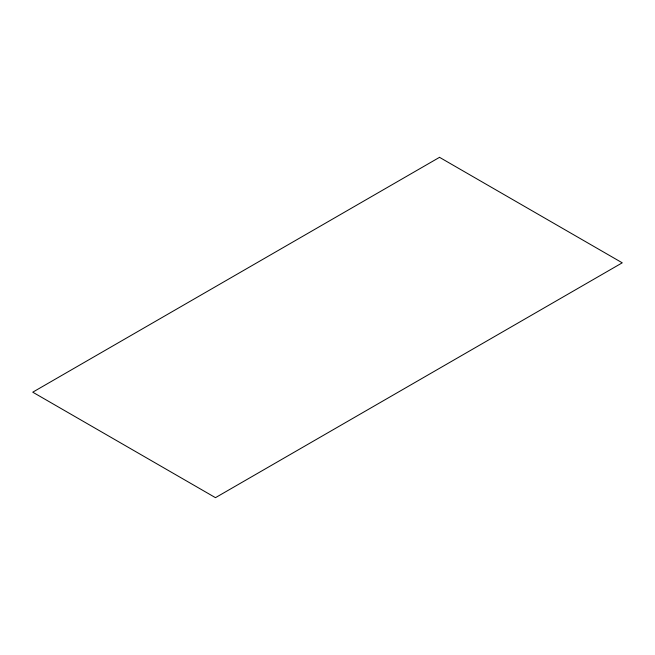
<?xml version="1.0" encoding="UTF-8"?>
<svg xmlns="http://www.w3.org/2000/svg" width="655" height="655" viewBox="0 0 655 655"><rect width="100%" height="100%" fill="white"/><g stroke="black" fill="none" stroke-linecap="round" stroke-linejoin="round"><path stroke-width="0.98" d="M439.53 157.331L32.75 392.181L215.47 497.669L622.25 262.819L439.53 157.331"/></g></svg>
